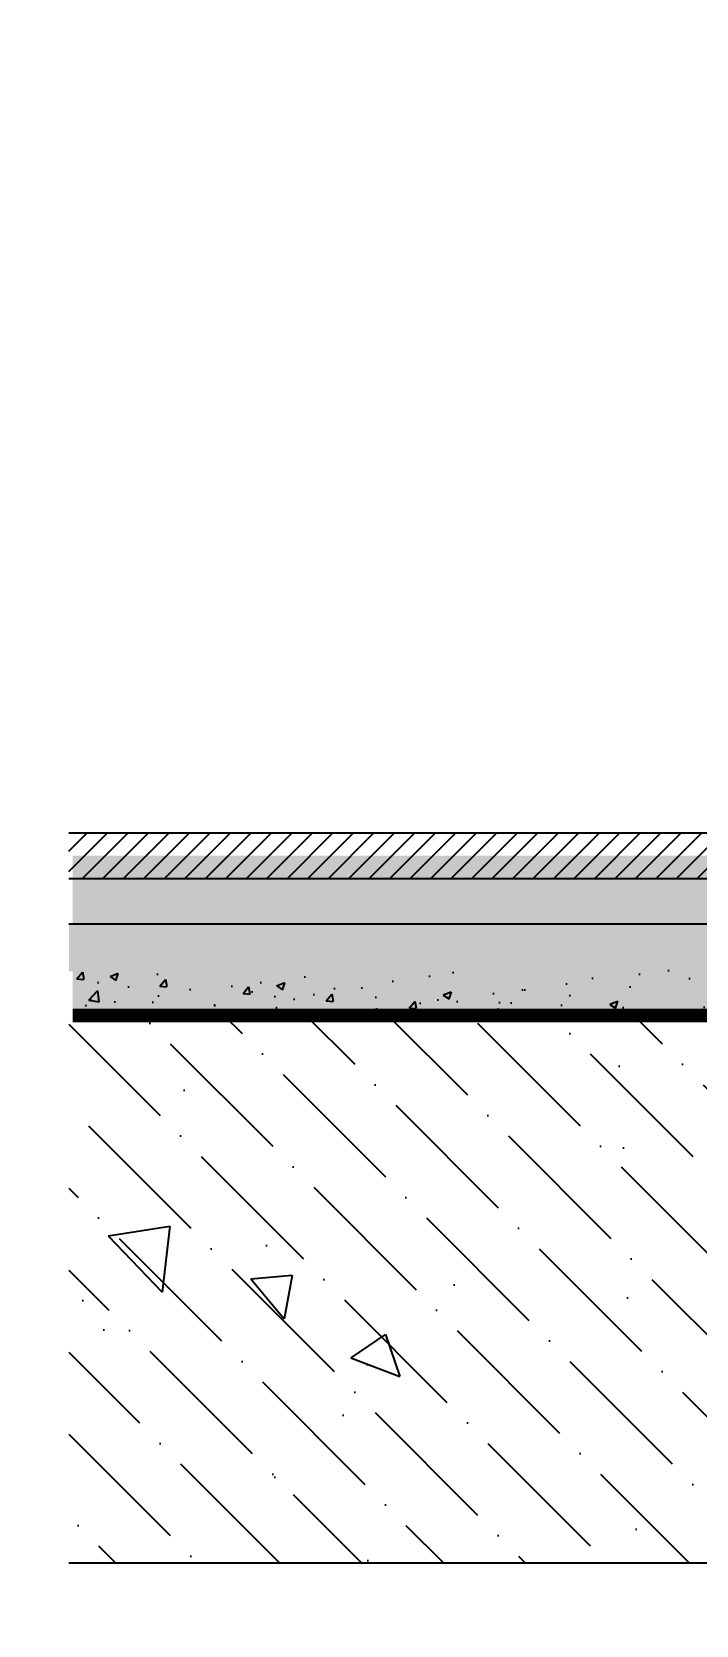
# Model space of a CAD drawing. Header units: millimetres. Extents: x 51249 to 2766742, y -599687 to -1280.
# Drawn here: x 67300.8 to 67446.4, y -128417.9 to -128068.8 of the extents above; entities that cross this region are included whole.
import ezdxf

# ---------------------------------------------------------------- set-up
doc = ezdxf.new("R2010")
doc.units = ezdxf.units.MM
doc.header["$LTSCALE"] = 10
doc.header["$PDMODE"] = 3
doc.linetypes.add('$0$HIDDEN', pattern=[0.375, 0.25, -0.125])
for name, color, linetype in [('0-bh(填充)', 251, 'Continuous'), ('4-Norm(立面正常)', 134, 'Continuous'), ('4-Wide(立面宽线)', 4, 'Continuous'), ('D-Detail(节点图层)', 134, 'Continuous'), ('D-节点填充', 250, 'Continuous'), ('E-楼板、墙体', 6, 'Continuous'), ('W-尺寸', 5, 'Continuous')]:
    doc.layers.add(name, color=color, linetype=linetype)
doc.styles.add('DIM', font='SimSun.ttf', dxfattribs={"width": 0.7})
doc.dimstyles.new('25', dxfattribs={"dimscale": 25, "dimtxt": 2, "dimasz": 1, "dimexe": 1, "dimexo": 1, "dimgap": 0.5, "dimtad": 1, "dimdec": 0, "dimzin": 0, "dimdsep": 46, "dimtxsty": 'DIM', "dimblk": 'ARCHTICK', "dimcen": 0, "dimclrd": 5, "dimclre": 5, "dimclrt": 35, "dimadec": 0, "dimazin": 0, "dimtfac": 0.5, "dimtdec": 0, "dimtix": 1, "dimtmove": 2, "dimatfit": 2, "dimldrblk": 'A', "dimfxl": 0, "dimtolj": 1, "dimtzin": 0, "dimlwd": -1, "dimlwe": -1, "dimarcsym": 0})

# ---------------------------------------------------------------- blocks, each defined once
blk = doc.blocks.new('_ArchTick')
at = {"color": 0, "linetype": 'ByBlock', "const_width": 0.15}
blk.add_lwpolyline([(-0.5, -0.5), (0.5, 0.5)], dxfattribs=at)
blk = doc.blocks.new('*D1063')
at = {"layer": 'D-Detail(节点图层)', "color": 5, "ltscale": 0.15}
for p, q in [((2766616.974142889, -121582.0585810632), (2766741.974142889, -121582.0585810632)), ((2766716.974142889, -121582.0585810632), (2766716.974142889, -599673.1338235259)), ((2766698.328192886, -599673.1338235259), (2766741.974142889, -599673.1338235259))]:
    blk.add_line(p, q, dxfattribs=at)
at = {"layer": 'Defpoints', "color": 0, "ltscale": 0.15}
for p in [(55453.76478300948, -121582.0585810625), (2766673.328192886, -599673.1338235259), (2766716.974142889, -599673.1338235259)]:
    blk.add_point(p, dxfattribs=at)
at = {"layer": 'D-Detail(节点图层)', "color": 5, "ltscale": 0.15, "xscale": 25, "yscale": 25, "zscale": 25}
for p, rotation in [((2766716.974142889, -121582.0585810632), 90), ((2766716.974142889, -599673.1338235259), 270)]:
    blk.add_blockref('_ArchTick', p, dxfattribs=dict(at, rotation=rotation))
at = {"layer": 'D-Detail(节点图层)', "color": 35, "ltscale": 0.15, "insert": (2766679.474142889, -360627.5962022941), "char_height": 50, "attachment_point": 5, "rotation": 90, "style": 'DIM'}
blk.add_mtext('\\A1;478091', dxfattribs=at)
blk = doc.blocks.new('A')
for p, q in [((-1.435067392276324, 1.147654099946521), (-1.089590771724033, 1.437450103912852)), ((-1.089590771724033, 1.437450103912852), (0, 0)), ((-1.435067392276324, 1.147654099946521), (-0.3688396396728422, 0)), ((-0.3688396396728422, 3.637978807091713e-12), (-2.127066897330224, 0)), ((-1.435067392276324, -1.147654099946521), (-0.3688396396728422, 0)), ((-1.089590771724033, -1.437450103912852), (0, 0)), ((-1.435067392276324, -1.147654099946521), (-1.089590771724033, -1.437450103912852))]:
    blk.add_line(p, q)
for points in [[(-1.435067392276324, 1.147654099946521), (-1.089590771724033, 1.437450103912852), (-0.3688396396728422, 0), (0, 0)], [(-1.435067392276324, -1.147654099946521), (-1.089590771724033, -1.437450103912852), (-0.3688396396728422, 0), (0, 0)]]:
    blk.add_solid(points)

msp = doc.modelspace()

# ---------------------------------------------------------------- hatches: boundary and pattern name
at = {"layer": '0-bh(填充)', "ltscale": 10}
h = msp.add_hatch(dxfattribs=at)
h.set_pattern_fill('ANSI31', color=250)
h.set_pattern_definition([(45.00000000000001, (43550.97175623968, -211819.2668623353), (-2.245064030267288, 2.245064030267288), [])])
h.paths.add_polyline_path([(67308.91486686375, -128254.3190551872), (67308.91486686375, -128244.3190551872), (67537.4273077285, -128244.3190551872), (67537.4273077285, -128254.3190551872)])
h = msp.add_hatch(dxfattribs=at)
h.set_pattern_fill('AR-SAND', color=250, scale=0.1)
h.set_pattern_definition([(37.50000000000001, (66979.04862430785, -135709.8688116665), (-0.1600031295984046, 4.894132373293424), [0, -3.860800000000001, 0, -4.318000000000001, 0, -4.1275]), (7.499999999999999, (66979.04862430785, -135709.8688116665), (4.495232831380027, 7.168251005683543), [0, -2.0828, 0, -3.4798, 0, -1.3335]), (327.5, (66975.92442430786, -135709.8688116665), (7.90992370241458, 0.01437184678545691), [0, -1.269999999999998, 0, -4.571999999999994, 0, -5.968999999999994]), (317.5, (66975.92442430786, -135709.8688116665), (7.635564524722972, 2.229293232572162), [0, -0.635, 0, -2.9972, 0, -3.429])])
h.paths.add_polyline_path([(67308.91486686375, -128274.6260846376), (67308.91486686375, -128264.3190551872), (67542.31645796174, -128264.3190551872), (67500.48152913034, -128275.0154858543)])
at = {"layer": '0-bh(填充)'}
h = msp.add_hatch(dxfattribs=at)
h.set_pattern_fill('AR-CONC', color=250, scale=0.1, style=0)
h.set_pattern_definition([(49.99999999999999, (66979.04862430785, -135709.8688116665), (18.2184668996004, -1.593908553890309), [1.905, -20.955]), (355, (66979.04862430785, -135709.8688116665), (-3.524282597566699, 19.105664288218), [1.524, -16.764]), (100.451, (66980.56682430784, -135710.0016366665), (14.69425016659592, 17.51166878202919), [1.619, -17.809]), (46.1842, (66979.04862430785, -135704.7888116665), (27.10790408921299, -4.204232793272715), [2.8575, -31.4325]), (96.6356, (66981.30761430785, -135705.1391616665), (23.74042344662372, 24.74255558900492), [2.428499999999992, -26.71349999999993]), (351.1840000000001, (66979.04862430785, -135704.7888116665), (23.74046058139339, 24.74251178605977), [2.286, -25.146]), (21, (66981.58862430786, -135706.0588116665), (15.16148798353833, -10.22655185167625), [1.905, -20.955]), (326.0000000000001, (66981.58862430786, -135706.0588116665), (6.180202834764708, 18.41879661223193), [1.524, -16.764]), (71.45140000000006, (66982.85207430786, -135706.9110216665), (21.34164907701245, 8.192285771605745), [1.618999999999999, -17.80899999999999]), (37.50000000000001, (66979.04862430785, -135709.8688116665), (0.3088603250591817, 8.455503887315311), [0, -16.5608, 0, -17.018, 0, -16.8275]), (7.499999999999999, (66979.04862430785, -135709.8688116665), (6.681966251030575, 10.01805748181195), [0, -9.7028, 0, -16.1798, 0, -6.413500000000001]), (327.5, (66973.38442430785, -135709.8688116665), (13.55905951668714, -0.5728743992673458), [0, -6.349999999999994, 0, -19.81199999999998, 0, -26.28899999999998]), (317.5, (66970.84442430784, -135709.8688116665), (14.81291813860181, 2.542649103333302), [0, -8.255, 0, -13.1572, 0, -18.669])])
h.paths.add_polyline_path([(67308.91486686375, -128284.3190551873), (67308.91486686374, -128274.3190551872), (67487.56090240611, -128274.3190551872), (67464.09423573935, -128284.3190551873)])
at = {"layer": 'D-节点填充'}
h = msp.add_hatch(dxfattribs=at)
h.set_pattern_fill('ANSI36', color=256, scale=8, style=0)
h.set_pattern_definition([(315, (-248982.6699550418, -250518.5660120331), (6.735192090801869, -24.69570433294017), [31.75, -6.35, 0, -6.35])])
h.paths.add_polyline_path([(67849.94247316383, -128284.3190551873), (67849.94247316383, -128404.319055188), (67308.91486683788, -128404.3190551873), (67308.91486683357, -128284.3190551873)])
h = msp.add_hatch(dxfattribs=at)
h.set_pattern_fill('AR-CONC', color=256, scale=0.6, style=0)
h.set_pattern_definition([(310, (67500.28759869351, -128103.3138917828), (109.3108013976024, 9.563451323341852), [11.43, -125.73]), (5.000000000000024, (67500.28759869351, -128103.3138917828), (-21.14569558540019, -114.633985729308), [9.144, -100.584]), (259.549, (67509.39679869352, -128102.5169417828), (88.16550099957554, -105.0700126921751), [9.714, -106.854]), (313.8158, (67500.28759869351, -128133.7938917828), (162.6474245352779, 25.22539675963629), [17.145, -188.595]), (263.3644, (67513.84153869352, -128131.6917917828), (142.4425406797423, -148.4553335340295), [14.57099999999995, -160.2809999999992]), (8.81599999999998, (67500.28759869351, -128133.7938917828), (142.4427634883604, -148.4550707163586), [13.716, -150.876]), (339.0000000000001, (67515.52759869356, -128126.1738917828), (90.96892790122996, 61.3593111100575), [11.43, -125.73]), (33.99999999999997, (67515.52759869356, -128126.1738917828), (37.08121700858824, -110.5127796733916), [9.143999999999995, -100.5839999999999]), (288.5486, (67523.10829869349, -128121.0606317828), (128.0498944620747, -49.15371462963447), [9.713999999999972, -106.8539999999998]), (322.5, (67500.28759869351, -128103.3138917828), (1.85316195035509, -50.73302332389186), [0, -99.3648, 0, -102.108, 0, -100.965]), (352.5, (67500.28759869351, -128103.3138917828), (40.09179750618345, -60.10834489087171), [0, -58.21679999999999, 0, -97.0788, 0, -38.481]), (32.50000000000002, (67466.30239869351, -128103.3138917828), (81.35435710012284, 3.437246395604074), [0, -38.09999999999997, 0, -118.8719999999999, 0, -157.7339999999999]), (42.50000000000001, (67451.06239869352, -128103.3138917828), (88.87750883161083, -15.25589461999981), [0, -49.52999999999999, 0, -78.9432, 0, -112.014])])
h.paths.add_polyline_path([(67853.57718578167, -128284.3190551873), (67853.57718578167, -128404.3190551873), (67308.91486686375, -128404.3190551873), (67308.91486686375, -128284.3190551873)])
at = {"layer": 'W-尺寸', "ltscale": 0.15}
h = msp.add_hatch(dxfattribs=at)
h.set_pattern_fill('AR-SAND', color=250, scale=3, style=0)
h.set_pattern_definition([(142.5, (128627.5411452614, 0), (0.2400046943976075, 7.341198559940135), [0, -5.7912, 0, -6.477, 0, -6.19125]), (172.5, (128627.5411452614, 0), (-6.742849247070039, 10.75237650852531), [0, -3.1242, 0, -5.2197, 0, -2.00025]), (212.5, (128632.2274452614, 0), (-11.86488555362187, 0.02155777017818417), [0, -1.904999999999999, 0, -6.857999999999998, 0, -8.953499999999995]), (222.5, (128632.2274452614, 0), (-11.45334678708446, 3.343939848858243), [0, -0.9525, 0, -4.4958, 0, -5.1435])])
h.paths.add_polyline_path([(67849.94247316383, -128249.3190551873), (67849.94247316383, -128284.3190551873), (67309.75388097219, -128284.3190551873), (67309.75388097219, -128249.3190551873)])

# ---------------------------------------------------------------- linework, layer by layer
at = {"layer": '4-Norm(立面正常)', "color": 134}
msp.add_line((67559.64970418028, -128264.3190551872), (67308.91486686375, -128264.3190551872), dxfattribs=at)
at = {"layer": '4-Norm(立面正常)', "color": 250, "linetype": '$0$HIDDEN', "ltscale": 1.5, "const_width": 3}
msp.add_lwpolyline([(67309.75388097219, -128284.3190551873), (67516.09397439494, -128284.3190551873), (67581.42756907281, -128254.3190551872), (67596.42756907284, -128254.3190551872), (67798.09953260585, -128284.3190551873)], dxfattribs=at)
at = {"layer": '4-Wide(立面宽线)', "color": 4}
for p, q in [((67308.91486686374, -128244.3190551873), (67537.4273077285, -128244.3190551872)), ((67308.91486686375, -128254.3190551872), (67817.75156884093, -128254.3190551872))]:
    msp.add_line(p, q, dxfattribs=at)
at = {"layer": 'E-楼板、墙体'}
for p, q in [((67849.94247316383, -128284.3190551873), (67309.75388097219, -128284.3190551873)), ((67849.94247316383, -128404.3190551873), (67308.91486686375, -128404.3190551873))]:
    msp.add_line(p, q, dxfattribs=at)

# ---------------------------------------------------------------- dimensions: what is measured, and where the dimension line sits
at = {"layer": 'D-Detail(节点图层)', "color": 251, "ltscale": 0.15}
dim = msp.add_linear_dim(base=(2766716.974142889, -599673.1338235259), p1=(55453.76478300948, -121582.0585810625), p2=(2766673.328192886, -599673.1338235259), angle=90, dimstyle='25', dxfattribs=at)
dim.commit()
dim.dimension.update_dxf_attribs({"geometry": '*D1063', "text_midpoint": (2766679.474142889, -360627.5962022941)})

doc.saveas('drawing.dxf')
